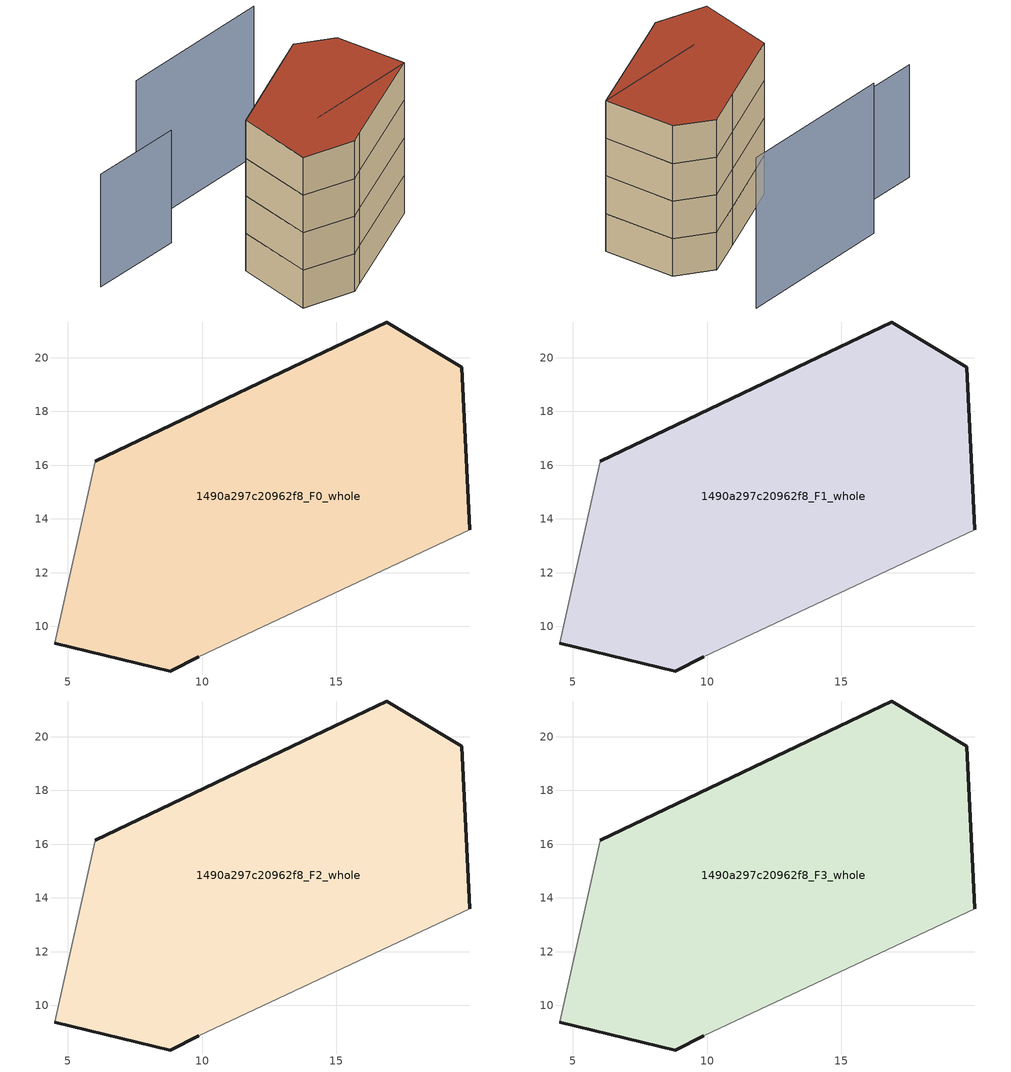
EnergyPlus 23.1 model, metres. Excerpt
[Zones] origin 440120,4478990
1490a297c20962f8_F0_whole
 floor ground (EU_floor_Construction): 19.66,19.65 19.97,13.59 9.89,8.87 8.82,8.34 4.51,9.37 6.03,16.14 13.36,19.65 16.87,21.33 z0
 wall outside (EU_wall_Construction): 4.51,9.37 8.82,8.34 9.89,8.87 / 19.97,13.59 19.66,19.65 16.87,21.33 13.36,19.65 6.03,16.14 z0:3
 wall adiabatic (EU_wall_Construction): 6.03,16.14 4.51,9.37 / 9.89,8.87 19.97,13.59 z0:3
1490a297c20962f8_F1_whole
 floor to 1490a297c20962f8_F0_whole (EU_floor_Construction): 19.66,19.65 19.97,13.59 9.89,8.87 8.82,8.34 4.51,9.37 6.03,16.14 13.36,19.65 16.87,21.33 z3
 wall outside (EU_wall_Construction): 4.51,9.37 8.82,8.34 9.89,8.87 / 19.97,13.59 19.66,19.65 16.87,21.33 13.36,19.65 6.03,16.14 z3:6
 wall adiabatic (EU_wall_Construction): 6.03,16.14 4.51,9.37 / 9.89,8.87 19.97,13.59 z3:6
1490a297c20962f8_F2_whole
 floor to 1490a297c20962f8_F1_whole (EU_floor_Construction): 19.66,19.65 19.97,13.59 9.89,8.87 8.82,8.34 4.51,9.37 6.03,16.14 13.36,19.65 16.87,21.33 z6
 wall outside (EU_wall_Construction): 4.51,9.37 8.82,8.34 9.89,8.87 / 19.97,13.59 19.66,19.65 16.87,21.33 13.36,19.65 6.03,16.14 z6:9
 wall adiabatic (EU_wall_Construction): 6.03,16.14 4.51,9.37 / 9.89,8.87 19.97,13.59 z6:9
1490a297c20962f8_F3_whole
 floor to 1490a297c20962f8_F2_whole (EU_floor_Construction): 19.66,19.65 19.97,13.59 9.89,8.87 8.82,8.34 4.51,9.37 6.03,16.14 13.36,19.65 16.87,21.33 z9
 wall outside (EU_wall_Construction): 4.51,9.37 8.82,8.34 9.89,8.87 / 19.97,13.59 19.66,19.65 16.87,21.33 13.36,19.65 6.03,16.14 z9:12
 wall adiabatic (EU_wall_Construction): 6.03,16.14 4.51,9.37 / 9.89,8.87 19.97,13.59 z9:12
 roof outside (EU_roof_Construction): 19.97,13.59 19.66,19.65 16.87,21.33 13.36,19.65 6.03,16.14 4.51,9.37 8.82,8.34 9.89,8.87 z12
shading: 9.51,12.62 19.97,13.59 / 19.34,27.25 5.4,25.94 z0:12; 5.67,22.88 -2.61,22.18 z0:9
[Building]
EU S2 Campaign: North Axis=0; Terrain=City; Solar Distribution=FullExterior
[Site:Location]
Madrid: Latitude=40.5; Longitude=-3.5; Time Zone=1; Elevation=609
[SizingPeriod:WeatherFileDays]
AnnualSizingPeriod: Begin Month=1; Begin Day of Month=1; End Month=12; End Day of Month=31; Day of Week for Start Day=Monday; Use Weather File Daylight Saving Period=No; Use Weather File Rain and Snow Indicators=No
[MATERIAL]
EU_InternalMass_Material: Roughness=MediumRough; Thickness=0.1; Conductivity=1; Density=1800; Specific Heat=900; Thermal Absorptance=0.9; Solar Absorptance=0.7; Visible Absorptance=0.7
[MATERIAL:NOMASS] Roughness=MediumRough; Thermal Absorptance=0.9; Solar Absorptance=0.7; Visible Absorptance=0.7
Name | Thermal Resistance
EU_wall_NoMass | 1.60022
EU_roof_NoMass | 1.57597
EU_floor_NoMass | 0.470652
[CONSTRUCTION]
EU_wall_Construction: EU_wall_NoMass
EU_roof_Construction: EU_roof_NoMass
EU_floor_Construction: EU_floor_NoMass
EU_InternalMass_Construction: EU_InternalMass_Material
[ZONE] Type=1; Multiplier=1; Ceiling Height=autocalculate; Floor Area=autocalculate; Part of Total Floor Area=Yes
Name | Volume
1490a297c20962f8_F0_whole | 372.876
1490a297c20962f8_F1_whole; 1490a297c20962f8_F2_whole; 1490a297c20962f8_F3_whole | 372.877
[INTERNALMASS] Construction=EU_InternalMass_Construction; Surface Area=124.292
Name | Zone or ZoneList
1490a297c20962f8_F0_whole_EU_InternalMass | 1490a297c20962f8_F0_whole
1490a297c20962f8_F1_whole_EU_InternalMass | 1490a297c20962f8_F1_whole
1490a297c20962f8_F2_whole_EU_InternalMass | 1490a297c20962f8_F2_whole
1490a297c20962f8_F3_whole_EU_InternalMass | 1490a297c20962f8_F3_whole
[OTHEREQUIPMENT] Fuel Type=Electricity; Design Level Calculation Method=Watts/Area; Power per Zone Floor Area=1; Fraction Latent=0; Fraction Radiant=0; Fraction Lost=0; Carbon Dioxide Generation Rate=0; EndUse Subcategory=EU_Step8_InternalGains
Name | Zone or ZoneList or Space or SpaceList | Schedule
EU_Step8_InternalGain_1490a297c20962f8_F0_whole_f000 | 1490a297c20962f8_F0_whole | EU_Step8_GainSchedule_1490a297c20962f8_F0_whole_f000
EU_Step8_InternalGain_1490a297c20962f8_F1_whole_f000 | 1490a297c20962f8_F1_whole | EU_Step8_GainSchedule_1490a297c20962f8_F1_whole_f000
EU_Step8_InternalGain_1490a297c20962f8_F2_whole_f000 | 1490a297c20962f8_F2_whole | EU_Step8_GainSchedule_1490a297c20962f8_F2_whole_f000
EU_Step8_InternalGain_1490a297c20962f8_F3_whole_f000 | 1490a297c20962f8_F3_whole | EU_Step8_GainSchedule_1490a297c20962f8_F3_whole_f000
[ZONEVENTILATION:DESIGNFLOWRATE] Schedule=EU_AlwaysOn; Design Flow Rate Calculation Method=AirChanges/Hour; Air Changes per Hour=0.480704; Ventilation Type=Natural; Fan Pressure Rise=0; Fan Total Efficiency=1; Constant Term Coefficient=1; Temperature Term Coefficient=0; Velocity Term Coefficient=0; Velocity Squared Term Coefficient=0; Minimum Indoor Temperature=-100; Maximum Indoor Temperature=100; Delta Temperature=-100; Minimum Outdoor Temperature=-100; Maximum Outdoor Temperature=100; Maximum Wind Speed=40
Name | Zone or ZoneList or Space or SpaceList
EU_ConstantAir_1490a297c20962f8_F0_whole | 1490a297c20962f8_F0_whole
EU_ConstantAir_1490a297c20962f8_F1_whole | 1490a297c20962f8_F1_whole
EU_ConstantAir_1490a297c20962f8_F2_whole | 1490a297c20962f8_F2_whole
EU_ConstantAir_1490a297c20962f8_F3_whole | 1490a297c20962f8_F3_whole
[HVACTEMPLATE:THERMOSTAT] Constant Heating Setpoint=20; Constant Cooling Setpoint=50
EU_HeatOnly_1490a297c20962f8_F0_whole; EU_HeatOnly_1490a297c20962f8_F1_whole; EU_HeatOnly_1490a297c20962f8_F2_whole; EU_HeatOnly_1490a297c20962f8_F3_whole
[HVACTEMPLATE:ZONE:IDEALLOADSAIRSYSTEM] System Availability Schedule=EU_AlwaysOn; Maximum Heating Supply Air Temperature=50; Minimum Cooling Supply Air Temperature=13; Maximum Heating Supply Air Humidity Ratio=0.0156; Minimum Cooling Supply Air Humidity Ratio=0.0077; Heating Limit=NoLimit; Cooling Limit=NoLimit; Heating Availability Schedule=EU_AlwaysOn; Cooling Availability Schedule=EU_CoolingOff; Dehumidification Control Type=ConstantSensibleHeatRatio; Cooling Sensible Heat Ratio=0.7; Dehumidification Setpoint=60; Humidification Control Type=None; Humidification Setpoint=30; Outdoor Air Method=None; Outdoor Air Flow Rate per Person=0.00944; Outdoor Air Flow Rate per Zone Floor Area=0; Outdoor Air Flow Rate per Zone=0; Demand Controlled Ventilation Type=None; Outdoor Air Economizer Type=NoEconomizer; Heat Recovery Type=None; Sensible Heat Recovery Effectiveness=0.7; Latent Heat Recovery Effectiveness=0.65
Name | Template Thermostat
1490a297c20962f8_F0_whole | EU_HeatOnly_1490a297c20962f8_F0_whole
1490a297c20962f8_F1_whole | EU_HeatOnly_1490a297c20962f8_F1_whole
1490a297c20962f8_F2_whole | EU_HeatOnly_1490a297c20962f8_F2_whole
1490a297c20962f8_F3_whole | EU_HeatOnly_1490a297c20962f8_F3_whole
[SIZING:ZONE] Zone Cooling Design Supply Air Temperature Input Method=SupplyAirTemperature; Zone Cooling Design Supply Air Temperature=13; Zone Heating Design Supply Air Temperature Input Method=SupplyAirTemperature; Zone Heating Design Supply Air Temperature=50; Zone Cooling Design Supply Air Humidity Ratio=0.008; Zone Heating Design Supply Air Humidity Ratio=0.008; Cooling Design Air Flow Method=DesignDay; Cooling Design Air Flow Rate=0; Cooling Minimum Air Flow per Zone Floor Area=0.000762; Cooling Minimum Air Flow=0; Cooling Minimum Air Flow Fraction=0.2; Heating Design Air Flow Method=DesignDay; Heating Design Air Flow Rate=0; Heating Maximum Air Flow per Zone Floor Area=0.002032; Heating Maximum Air Flow=0.141576; Heating Maximum Air Flow Fraction=0.3; Account for Dedicated Outdoor Air System=No; Dedicated Outdoor Air System Control Strategy=NeutralSupplyAir; Dedicated Outdoor Air Low Setpoint Temperature for Design=autosize; Dedicated Outdoor Air High Setpoint Temperature for Design=autosize; Zone Load Sizing Method=Sensible Load Only No Latent Load; Zone Latent Cooling Design Supply Air Humidity Ratio Input Method=HumidityRatioDifference; Zone Cooling Design Supply Air Humidity Ratio Difference=0.005; Zone Latent Heating Design Supply Air Humidity Ratio Input Method=HumidityRatioDifference; Zone Humidification Design Supply Air Humidity Ratio Difference=0.005
1490a297c20962f8_F0_whole; 1490a297c20962f8_F1_whole; 1490a297c20962f8_F2_whole; 1490a297c20962f8_F3_whole
[SCHEDULE:CONSTANT]
Name | Hourly Value
EU_AlwaysOn | 1
EU_CoolingOff | 0
[SCHEDULE:FILE] Column Number=1; Rows to Skip at Top=0; Number of Hours of Data=8760; Column Separator=Comma; Interpolate to Timestep=No; Minutes per Item=60; Adjust Schedule for Daylight Savings=Yes
Name | File
EU_Step8_GainSchedule_1490a297c20962f8_F0_whole_f000 | ../../schedules/1490a297c20962f8/1490a297c20962f8_F0_whole_f000_gain.csv
EU_Step8_GainSchedule_1490a297c20962f8_F1_whole_f000 | ../../schedules/1490a297c20962f8/1490a297c20962f8_F1_whole_f000_gain.csv
EU_Step8_GainSchedule_1490a297c20962f8_F2_whole_f000 | ../../schedules/1490a297c20962f8/1490a297c20962f8_F2_whole_f000_gain.csv
EU_Step8_GainSchedule_1490a297c20962f8_F3_whole_f000 | ../../schedules/1490a297c20962f8/1490a297c20962f8_F3_whole_f000_gain.csv
